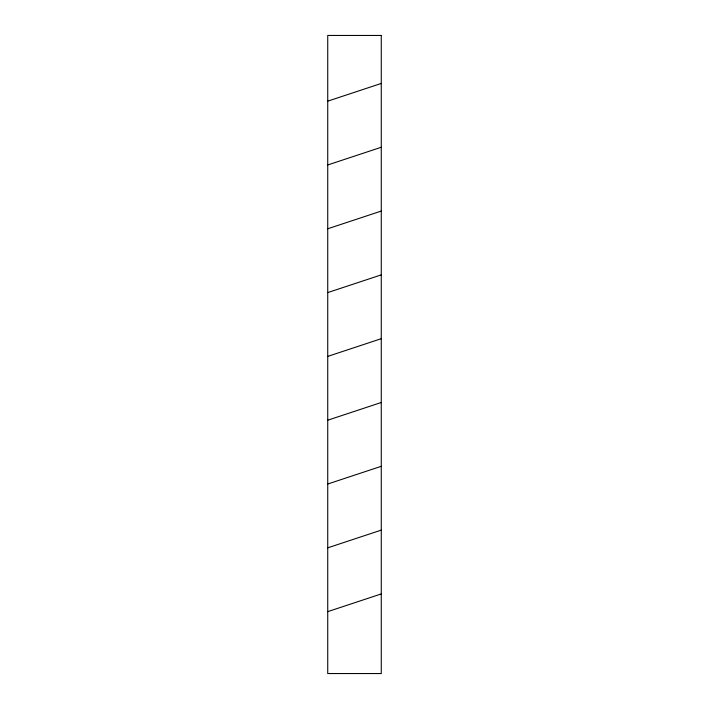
<?xml version="1.0" encoding="UTF-8"?>
<svg xmlns="http://www.w3.org/2000/svg" width="709" height="709" viewBox="0 0 709 709"><rect width="100%" height="100%" fill="white"/><g stroke="black" fill="none" stroke-linecap="round" stroke-linejoin="round"><path stroke-width="1.06" d="M327.735 101.157L381.265 83.449M327.735 164.967L381.265 147.259M327.735 228.777L381.265 211.069M327.735 292.587L381.265 274.879M327.735 356.397L381.265 338.689M327.735 420.207L381.265 402.499M327.735 484.017L381.265 466.309M327.735 547.827L381.265 530.119M327.735 611.637L381.265 593.929M381.265 35.45L327.735 35.45L327.735 673.55L381.265 673.55L381.265 35.45"/></g></svg>
